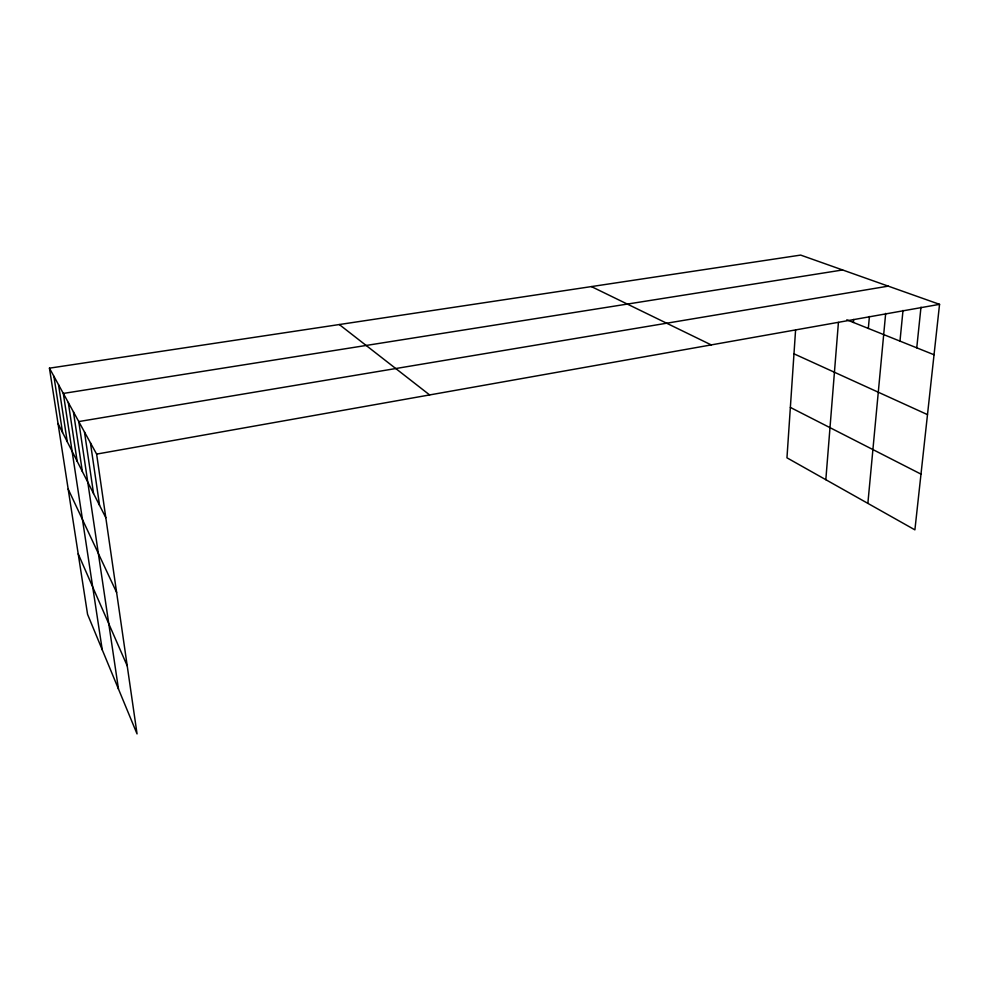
<?xml version="1.0" encoding="UTF-8"?>
<svg xmlns="http://www.w3.org/2000/svg" width="989" height="989" viewBox="0 0 989 989"><rect width="100%" height="100%" fill="white"/><g stroke="black" fill="none" stroke-linecap="round" stroke-linejoin="round"><path stroke-width="1.48" d="M795.576 330.153L786.96 457.82L914.899 529.857L939.55 304.34L800.657 255.088L49.45 368.168L87.564 614.33L137.051 733.912L96.625 454.099L49.45 368.168M825.827 479.702L838.425 322.414M853.408 322.463L853.668 319.41M868.33 328.447L869.405 316.48M867.86 503.376L885.674 313.389M899.978 341.106L903.006 310.435M916.754 347.831L920.982 307.134M96.625 454.099L939.55 304.34M888.233 286.142L78.774 421.574L118.47 689.024M842.616 269.972L63.321 393.437L102.25 649.835M846.807 319.818L934.036 354.754M793.982 353.827L927.497 414.626M591.397 286.587L711.239 344.914M790.359 407.419L920.994 474.127M339.301 324.54L429.634 394.932M58.017 423.539L105.811 517.68M68.167 489.048L116.615 592.423M78.205 553.865L127.222 665.869M53.913 376.302L62.554 432.477M58.536 384.721L67.252 441.712M73.433 411.844L82.347 471.456M68.29 402.474L77.142 461.195M84.485 431.983L93.547 493.511M90.432 442.812L99.555 505.354"/></g></svg>
